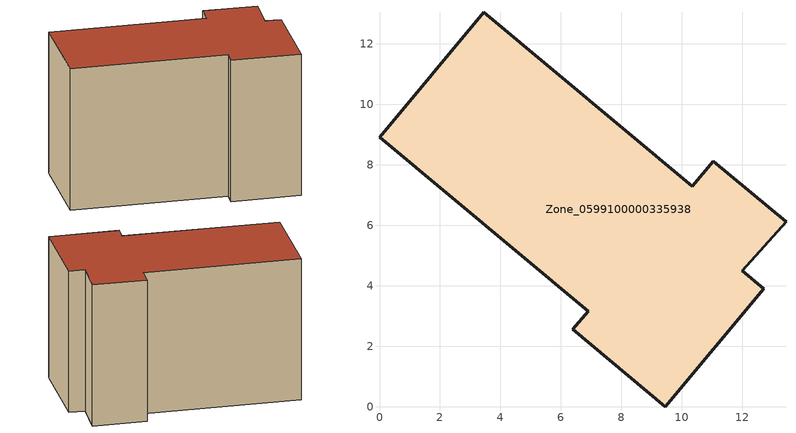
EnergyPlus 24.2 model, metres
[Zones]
Zone_0599100000335938
 floor ground (C_G): 11.04,8.12 13.45,6.12 12,4.5 12.71,3.91 9.45,0 6.38,2.57 6.91,3.16 0,8.91 3.45,13.05 10.35,7.29 z0
 wall outside (C_F): 6.91,3.16 6.38,2.57 9.45,0 12.71,3.91 12,4.5 13.45,6.12 11.04,8.12 10.35,7.29 3.45,13.05 0,8.91 6.91,3.16 z0:8.5
 roof outside (C_R): 3.45,13.05 0,8.91 6.91,3.16 6.38,2.57 9.45,0 12.71,3.91 12,4.5 13.45,6.12 11.04,8.12 10.35,7.29 z8.5
[BUILDING]
Pand.0599100000335938: North Axis=0; Terrain=City; Loads Convergence Tolerance Value=0.04; Temperature Convergence Tolerance Value=0.4; Solar Distribution=FullExterior; Maximum Number of Warmup Days=25; Minimum Number of Warmup Days=1
[Site:Location]
Rotterdam.The.Hague.AP_ZH_NLD Design_Conditions: Latitude=51.96; Longitude=4.45; Time Zone=1; Elevation=-4.5
[SITE:GROUNDTEMPERATURE:BUILDINGSURFACE]
18, 18, 18, 18, 18, 18, 18, 18, 18, 18, 18, 18
[MATERIAL] Thermal Absorptance=0.9; Solar Absorptance=0.7; Visible Absorptance=0.7
Name | Roughness | Thickness | Conductivity | Density | Specific Heat
G.TC.1975-1991 | MediumSmooth | 0.15 | 0.288461 | 540 | 1210
F.TC.1975-1991 | Rough | 0.3 | 0.230769 | 1920 | 840
R.TC.1975-1991 | MediumRough | 0.2 | 0.153846 | 1500 | 1000
[CONSTRUCTION]
C_G: G.TC.1975-1991
C_F: F.TC.1975-1991
C_R: R.TC.1975-1991
[ZONE]
Zone_0599100000335938: Type=1; Multiplier=1; Ceiling Height=Autocalculate; Volume=Autocalculate; Floor Area=autocalculate; Part of Total Floor Area=Yes
[ZONEINFILTRATION:DESIGNFLOWRATE]
Infil_Zone_0599100000335938: Zone or ZoneList or Space or SpaceList=Zone_0599100000335938; Schedule=AlwaysOn; Design Flow Rate Calculation Method=Flow/Area; Flow Rate per Floor Area=0.003; Constant Term Coefficient=1; Temperature Term Coefficient=0; Velocity Term Coefficient=0; Velocity Squared Term Coefficient=0
[HVACTEMPLATE:ZONE:IDEALLOADSAIRSYSTEM]
Zone_0599100000335938: Maximum Heating Supply Air Temperature=50; Minimum Cooling Supply Air Temperature=13; Maximum Heating Supply Air Humidity Ratio=0.0156; Minimum Cooling Supply Air Humidity Ratio=0.0077; Heating Limit=NoLimit; Cooling Limit=NoLimit; Dehumidification Control Type=ConstantSensibleHeatRatio; Cooling Sensible Heat Ratio=0.7; Dehumidification Setpoint=60; Humidification Control Type=None; Humidification Setpoint=30; Outdoor Air Method=None; Outdoor Air Flow Rate per Person=0.00944; Outdoor Air Flow Rate per Zone Floor Area=0; Outdoor Air Flow Rate per Zone=0; Demand Controlled Ventilation Type=None; Outdoor Air Economizer Type=NoEconomizer; Heat Recovery Type=None; Sensible Heat Recovery Effectiveness=0.7; Latent Heat Recovery Effectiveness=0.65
[ZONECONTROL:THERMOSTAT]
ThermostatControl_Zone_0599100000335938: Zone or ZoneList=Zone_0599100000335938; Control Type Schedule=DualSetpointControlType; Control 1=Thermostat_Zone_0599100000335938; Temperature Difference Between Cutout And Setpoint=0
[THERMOSTATSETPOINT:DUALSETPOINT]
Thermostat_Zone_0599100000335938: Heating Setpoint Temperature Schedule=HeatingSetpoint_Zone_0599100000335938; Cooling Setpoint Temperature Schedule=CoolingSetpoint_Zone_0599100000335938
[SCHEDULE:COMPACT]
HeatingSetpoint_Zone_0599100000335938: Through: 12/31, For: AllDays, Until: 24:00, 21
CoolingSetpoint_Zone_0599100000335938: Through: 12/31, For: AllDays, Until: 24:00, 24
DualSetpointControlType: Through: 12/31, For: AllDays, Until: 24:00, 4
AlwaysOn: Through: 12/31, For: AllDays, Until: 24:00, 1
